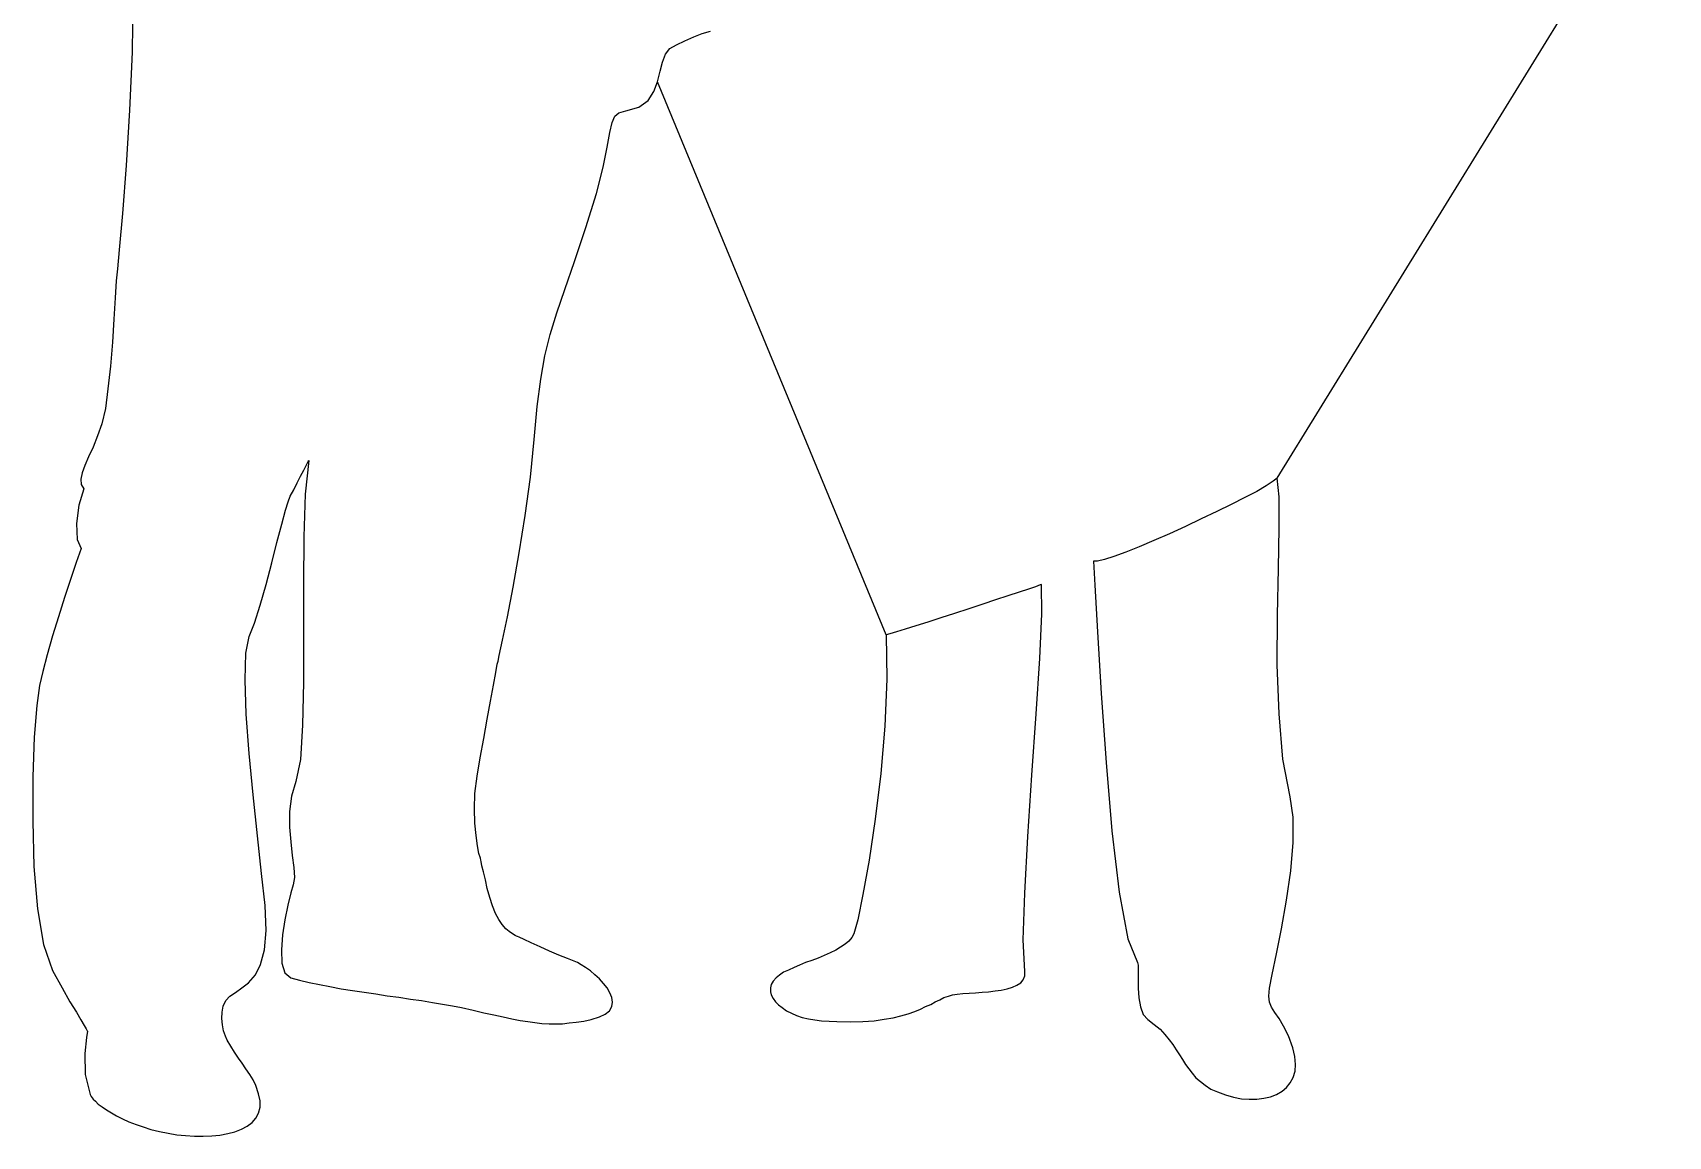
# Model space of a CAD drawing. Extents: x 97132 to 98471, y 20860 to 22669.
# Drawn here: x 97149 to 98450, y 20860 to 21738 of the extents above; entities that cross this region are included whole.
import ezdxf

# ---------------------------------------------------------------- set-up
doc = ezdxf.new("R2010")
doc.units = 0
doc.header["$LTSCALE"] = 1270
doc.header["$MEASUREMENT"] = 0
doc.layers.get('0').update_dxf_attribs({"linetype": 'CONTINUOUS'})

msp = doc.modelspace()

# ---------------------------------------------------------------- linework, layer by layer
at = {"linetype": 'CONTINUOUS'}
for p, q in [((98138.9, 21383.3), (98449.9, 21888.2)), ((97229, 21766.3), (97228.4, 21722.1)), ((97667.8, 21731.3), (97674.9, 21734.3)), ((97674.9, 21734.3), (97681.7, 21737)), ((97681.7, 21737), (97688.3, 21739)), ((97228.4, 21722.1), (97226.3, 21676.2)), ((97650, 21714.4), (97652.4, 21720.7)), ((97652.4, 21720.7), (97655.9, 21725.1)), ((97655.9, 21725.1), (97661.3, 21728.1)), ((97661.3, 21728.1), (97667.8, 21731.3)), ((97648.2, 21707), (97650, 21714.4)), ((97643.2, 21691), (97646.2, 21698.7)), ((97646.2, 21698.7), (97648.2, 21707)), ((97827.9, 21258.8), (97646.2, 21698.7)), ((97631.3, 21678.6), (97638.7, 21683.9)), ((97638.7, 21683.9), (97643.2, 21691)), ((97226.3, 21676.2), (97223.7, 21632)), ((97610, 21666.4), (97612.1, 21671.4)), ((97612.1, 21671.4), (97615.3, 21674.1)), ((97615.3, 21674.1), (97621, 21675.6)), ((97621, 21675.6), (97631.3, 21678.6)), ((97606.1, 21646.8), (97608.2, 21658.4)), ((97608.2, 21658.4), (97610, 21666.4)), ((97602.9, 21630.8), (97606.1, 21646.8)), ((97223.7, 21632), (97220.7, 21593.8)), ((97597.5, 21609.8), (97602.9, 21630.8)), ((97589.2, 21582.8), (97597.5, 21609.8)), ((97220.7, 21593.8), (97218, 21565)), ((97580, 21555.8), (97589.2, 21582.8)), ((97218, 21565), (97216.6, 21549.9)), ((97572.3, 21533.6), (97580, 21555.8)), ((97215.7, 21540.4), (97214.8, 21526.8)), ((97216.6, 21549.9), (97215.7, 21540.4)), ((97214.8, 21526.8), (97213.9, 21509.9)), ((97566.1, 21514.9), (97572.3, 21533.6)), ((97560.8, 21497.7), (97566.1, 21514.9)), ((97213.9, 21509.9), (97212.7, 21491.5)), ((97212.7, 21491.5), (97211.2, 21472.5)), ((97556.6, 21480.8), (97560.8, 21497.7)), ((97553.4, 21462.1), (97556.6, 21480.8)), ((97211.2, 21472.5), (97209.1, 21454.4)), ((97550.4, 21440.5), (97553.4, 21462.1)), ((97209.1, 21454.4), (97207.1, 21438.7)), ((97207.1, 21438.7), (97204.1, 21426.6)), ((97548, 21414.1), (97550.4, 21440.5)), ((97204.1, 21426.6), (97200.8, 21417.1)), ((97197.3, 21408.2), (97193.7, 21400.5)), ((97200.8, 21417.1), (97197.3, 21408.2)), ((97545.1, 21384.2), (97548, 21414.1)), ((97193.7, 21400.5), (97190.8, 21393.6)), ((97368.9, 21397.5), (97366, 21370.8)), ((97366.9, 21393.9), (97368.4, 21396.6)), ((97368.4, 21396.6), (97368.9, 21397.5)), ((97188.7, 21387.7), (97187.5, 21382.7)), ((97187.5, 21382.7), (97187.8, 21378.5)), ((97190.8, 21393.6), (97188.7, 21387.7)), ((97359.5, 21379.7), (97362.1, 21385)), ((97362.1, 21385), (97364.8, 21389.8)), ((97364.8, 21389.8), (97366.9, 21393.9)), ((97540.9, 21353.6), (97545.1, 21384.2)), ((98138.9, 21383.3), (98135.6, 21380.9)), ((98140.4, 21368.7), (98138.9, 21383.3)), ((97189.9, 21375), (97186, 21361.9)), ((97187.8, 21378.5), (97189.9, 21375)), ((97352.4, 21364.6), (97354.1, 21369)), ((97354.1, 21369), (97356.8, 21374.1)), ((97356.8, 21374.1), (97359.5, 21379.7)), ((97366, 21370.8), (97364.8, 21336.7)), ((98122.6, 21372.9), (98113.1, 21368.1)), ((98130, 21377.3), (98122.6, 21372.9)), ((98135.6, 21380.9), (98130, 21377.3)), ((97186, 21361.9), (97184.2, 21347.4)), ((97347.3, 21346.8), (97350.3, 21358.1)), ((97350.3, 21358.1), (97352.4, 21364.6)), ((98090.9, 21356.9), (98078.4, 21351)), ((98102.4, 21362.5), (98090.9, 21356.9)), ((98113.1, 21368.1), (98102.4, 21362.5)), ((98140.4, 21343.8), (98140.4, 21368.7)), ((97184.2, 21347.4), (97184.5, 21334.7)), ((97343.5, 21332.3), (97347.3, 21346.8)), ((97536.2, 21324), (97540.9, 21353.6)), ((98065.9, 21345), (98053.2, 21339.1)), ((98078.4, 21351), (98065.9, 21345)), ((98139.8, 21311.5), (98140.4, 21343.8)), ((97184.5, 21334.7), (97187.8, 21327.5)), ((97339.3, 21316), (97343.5, 21332.3)), ((97364.8, 21336.7), (97364.5, 21298.8)), ((98040.8, 21333.8), (98029.2, 21328.7)), ((98053.2, 21339.1), (98040.8, 21333.8)), ((97187.8, 21327.5), (97183.7, 21316.3)), ((97531.4, 21296.7), (97536.2, 21324)), ((97992.7, 21317.5), (97993.9, 21298.2)), ((97996, 21317.5), (97992.7, 21317.5)), ((98001.6, 21318.6), (97996, 21317.5)), ((98009, 21321), (98001.6, 21318.6)), ((98018.5, 21324.6), (98009, 21321)), ((98029.2, 21328.7), (98018.5, 21324.6)), ((97183.7, 21316.3), (97179.2, 21302.9)), ((97334.9, 21298.8), (97339.3, 21316)), ((98139.2, 21274.5), (98139.8, 21311.5)), ((97179.2, 21302.9), (97174.5, 21288.4)), ((97330.1, 21282.5), (97334.9, 21298.8)), ((97364.5, 21298.8), (97364.5, 21259.3)), ((97526.7, 21273), (97531.4, 21296.7)), ((97933.7, 21292.8), (97924.8, 21289.9)), ((97941.1, 21295.2), (97933.7, 21292.8)), ((97946.8, 21297), (97941.1, 21295.2)), ((97950.3, 21298.5), (97946.8, 21297)), ((97951.5, 21298.8), (97950.3, 21298.5)), ((97951.8, 21275.6), (97951.5, 21298.8)), ((97993.9, 21298.2), (97996, 21261.1)), ((97174.5, 21288.4), (97169.7, 21273)), ((97325.7, 21268.2), (97330.1, 21282.5)), ((97893.7, 21279.5), (97882.4, 21275.9)), ((97904.7, 21283.1), (97893.7, 21279.5)), ((97915, 21286.6), (97904.7, 21283.1)), ((97924.8, 21289.9), (97915, 21286.6)), ((97169.7, 21273), (97165, 21257.9)), ((97321.5, 21257.6), (97325.7, 21268.2)), ((97522.8, 21254.6), (97526.7, 21273)), ((97851.6, 21265.9), (97843, 21263.2)), ((97861.1, 21268.8), (97851.6, 21265.9)), ((97871.5, 21272.4), (97861.1, 21268.8)), ((97882.4, 21275.9), (97871.5, 21272.4)), ((97950, 21240.1), (97951.8, 21275.6)), ((98138.9, 21235), (98139.2, 21274.5)), ((97165, 21257.9), (97160.8, 21243)), ((97318.8, 21244.2), (97321.5, 21257.6)), ((97364.5, 21259.3), (97364.5, 21221.1)), ((97520.2, 21242.4), (97522.8, 21254.6)), ((97830.8, 21259.6), (97827.9, 21258.8)), ((97827.9, 21258.8), (97828.5, 21223.5)), ((97836.2, 21261.1), (97830.8, 21259.6)), ((97843, 21263.2), (97836.2, 21261.1)), ((97996, 21261.1), (97998.9, 21212.2)), ((97160.8, 21243), (97157.3, 21229.7)), ((97318.2, 21222.9), (97318.8, 21244.2)), ((97519.3, 21238), (97520.2, 21242.4)), ((97947.1, 21195.9), (97950, 21240.1)), ((97157.3, 21229.7), (97154.6, 21218.4)), ((97515.7, 21218.7), (97517.5, 21228.8)), ((97517.5, 21228.8), (97518.7, 21235.6)), ((97518.7, 21235.6), (97519.3, 21238)), ((98140.4, 21195.9), (98138.9, 21235)), ((97154.6, 21218.4), (97152.5, 21202.7)), ((97319.1, 21195.6), (97318.2, 21222.9)), ((97364.5, 21221.1), (97363.9, 21187)), ((97513.3, 21206), (97515.7, 21218.7)), ((97828.5, 21223.5), (97827, 21186.1)), ((97152.5, 21202.7), (97150.4, 21177.5)), ((97510.7, 21191.7), (97513.3, 21206)), ((97998.9, 21212.2), (98002.8, 21157.4)), ((97321.5, 21164.5), (97319.1, 21195.6)), ((97363.9, 21187), (97362.1, 21159.7)), ((97508, 21176.3), (97510.7, 21191.7)), ((97943.8, 21147.3), (97947.1, 21195.9)), ((98143.3, 21160), (98140.4, 21195.9)), ((97150.4, 21177.5), (97149.3, 21145.8)), ((97505, 21160.9), (97508, 21176.3)), ((97827, 21186.1), (97823.7, 21148.5)), ((97324.5, 21131.6), (97321.5, 21164.5)), ((97362.1, 21159.7), (97358.6, 21142.2)), ((97502.7, 21146.4), (97505, 21160.9)), ((97823.7, 21148.5), (97819.3, 21112.3)), ((98002.8, 21157.4), (98007.5, 21102.8)), ((98149.3, 21130.1), (98143.3, 21160)), ((97149.3, 21145.8), (97149.3, 21110.5)), ((97358.6, 21142.2), (97355, 21130.4)), ((97500.9, 21132.7), (97502.7, 21146.4)), ((97940.5, 21098.4), (97943.8, 21147.3)), ((97328, 21099), (97324.5, 21131.6)), ((97355, 21130.4), (97353.5, 21118.2)), ((97500.6, 21120.3), (97500.9, 21132.7)), ((98151.6, 21113.8), (98149.3, 21130.1)), ((97149.3, 21110.5), (97150.2, 21074.6)), ((97353.5, 21118.2), (97353.5, 21105.8)), ((97500.9, 21109), (97500.6, 21120.3)), ((97501.8, 21099.2), (97500.9, 21109)), ((97819.3, 21112.3), (97814.5, 21079.7)), ((98151.6, 21093.6), (98151.6, 21113.8)), ((97331.3, 21069), (97328, 21099)), ((97353.5, 21105.8), (97354.4, 21094.2)), ((97503, 21091), (97501.8, 21099.2)), ((97938.2, 21053.3), (97940.5, 21098.4)), ((98007.5, 21102.8), (98013.2, 21054.2)), ((97354.4, 21094.2), (97355.6, 21083.2)), ((97355.6, 21083.2), (97356.8, 21073.8)), ((97504.1, 21085), (97503, 21091)), ((97505.3, 21081.2), (97504.1, 21085)), ((98149.6, 21071.1), (98151.6, 21093.6)), ((97150.2, 21074.6), (97153.1, 21040.8)), ((97356.8, 21073.8), (97357.4, 21065.7)), ((97505.6, 21079.7), (97505.3, 21081.2)), ((97505.9, 21078.5), (97505.6, 21079.7)), ((97506.5, 21075.2), (97505.9, 21078.5)), ((97507.7, 21070.2), (97506.5, 21075.2)), ((97509.2, 21064), (97507.7, 21070.2)), ((97814.5, 21079.7), (97809.5, 21052.4)), ((98146.3, 21047.7), (98149.6, 21071.1)), ((97334, 21043.5), (97331.3, 21069)), ((97356.5, 21060.1), (97354.4, 21053.6)), ((97357.4, 21065.7), (97356.5, 21060.1)), ((97510.7, 21057.1), (97509.2, 21064)), ((97512.7, 21050), (97510.7, 21057.1)), ((97354.4, 21053.6), (97352.1, 21043.8)), ((97514.8, 21043.2), (97512.7, 21050)), ((97809.5, 21052.4), (97805.3, 21032.2)), ((97937, 21016.2), (97938.2, 21053.3)), ((98013.2, 21054.2), (98020, 21017.1)), ((98142.4, 21025.1), (98146.3, 21047.7)), ((97153.1, 21040.8), (97157.9, 21012.4)), ((97334.9, 21023.6), (97334, 21043.5)), ((97349.7, 21032.2), (97347.9, 21020.1)), ((97352.1, 21043.8), (97349.7, 21032.2)), ((97517.2, 21037.3), (97514.8, 21043.2)), ((97519.9, 21032.5), (97517.2, 21037.3)), ((97522.5, 21028.4), (97519.9, 21032.5)), ((97805.3, 21032.2), (97802.1, 21021)), ((97333.7, 21008.2), (97334.9, 21023.6)), ((97347.9, 21020.1), (97347, 21008.2)), ((97525.5, 21025.1), (97522.5, 21028.4)), ((97528.2, 21022.8), (97525.5, 21025.1)), ((97530.8, 21021), (97528.2, 21022.8)), ((97532.9, 21019.8), (97530.8, 21021)), ((97534.1, 21019.2), (97532.9, 21019.8)), ((97534.7, 21018.9), (97534.1, 21019.2)), ((97536.2, 21018.3), (97534.7, 21018.9)), ((97540, 21016.5), (97536.2, 21018.3)), ((97800.6, 21018), (97798.2, 21015.3)), ((97802.1, 21021), (97800.6, 21018)), ((98138.3, 21005), (98142.4, 21025.1)), ((97157.9, 21012.4), (97165, 20991.9)), ((97330.4, 20996.7), (97333.7, 21008.2)), ((97347, 21008.2), (97347.3, 20997.6)), ((97545.7, 21013.9), (97540, 21016.5)), ((97552.8, 21010.6), (97545.7, 21013.9)), ((97560.2, 21007.3), (97552.8, 21010.6)), ((97567.6, 21004.1), (97560.2, 21007.3)), ((97783.4, 21005.9), (97778.7, 21003.8)), ((97787.9, 21007.9), (97783.4, 21005.9)), ((97791.7, 21010.3), (97787.9, 21007.9)), ((97795.3, 21012.7), (97791.7, 21010.3)), ((97798.2, 21015.3), (97795.3, 21012.7)), ((97938.2, 20991), (97937, 21016.2)), ((98020, 21017.1), (98027.7, 20998.1)), ((98135, 20988.7), (98138.3, 21005)), ((97165, 20991.9), (97172.7, 20978)), ((97326.3, 20988.4), (97330.4, 20996.7)), ((97347.3, 20997.6), (97349.7, 20989.9)), ((97574.4, 21001.4), (97567.6, 21004.1)), ((97579.7, 20999.3), (97574.4, 21001.4)), ((97582.4, 20998.1), (97579.7, 20999.3)), ((97585.4, 20996.4), (97582.4, 20998.1)), ((97588.9, 20994.3), (97585.4, 20996.4)), ((97592.8, 20991.6), (97588.9, 20994.3)), ((97750.2, 20992.2), (97746.4, 20990.4)), ((97754.7, 20994.3), (97750.2, 20992.2)), ((97759.1, 20996.1), (97754.7, 20994.3)), ((97763.9, 20998.1), (97759.1, 20996.1)), ((97768.9, 20999.9), (97763.9, 20998.1)), ((97773.9, 21001.7), (97768.9, 20999.9)), ((97778.7, 21003.8), (97773.9, 21001.7)), ((98027.7, 20998.1), (98028.3, 20996.1)), ((98028.3, 20996.1), (98028.3, 20991.3)), ((97315.6, 20978), (97320.9, 20982.1)), ((97320.9, 20982.1), (97326.3, 20988.4)), ((97349.7, 20989.9), (97354.4, 20986)), ((97354.4, 20986), (97361.5, 20984.2)), ((97361.5, 20984.2), (97369.2, 20982.4)), ((97369.2, 20982.4), (97377.3, 20980.7)), ((97377.3, 20980.7), (97385.5, 20979.2)), ((97385.5, 20979.2), (97394.5, 20977.4)), ((97596.3, 20988.4), (97592.8, 20991.6)), ((97599.9, 20985.1), (97596.3, 20988.4)), ((97603.2, 20981.5), (97599.9, 20985.1)), ((97606.1, 20978), (97603.2, 20981.5)), ((97736.6, 20980.7), (97736, 20978)), ((97738.1, 20983.3), (97736.6, 20980.7)), ((97740.4, 20986), (97738.1, 20983.3)), ((97743.1, 20988.1), (97740.4, 20986)), ((97746.4, 20990.4), (97743.1, 20988.1)), ((97928.4, 20978.6), (97931.9, 20980.1)), ((97931.9, 20980.1), (97934.9, 20982.1)), ((97934.9, 20982.1), (97937, 20984.5)), ((97937, 20984.5), (97938.2, 20987.5)), ((97938.2, 20987.5), (97938.2, 20991)), ((98028.3, 20991.3), (98028.3, 20985.1)), ((98028.3, 20985.1), (98028.3, 20977.7)), ((98132.7, 20977.7), (98135, 20988.7)), ((97172.7, 20978), (97178.9, 20967)), ((97178.9, 20967), (97184, 20958.7)), ((97300.8, 20963.5), (97302.8, 20967.9)), ((97302.8, 20967.9), (97306.1, 20971.5)), ((97306.1, 20971.5), (97310.5, 20974.4)), ((97310.5, 20974.4), (97315.6, 20978)), ((97394.5, 20977.4), (97403.6, 20975.9)), ((97403.6, 20975.9), (97412.8, 20974.7)), ((97412.8, 20974.7), (97422, 20973.2)), ((97422, 20973.2), (97431.2, 20971.8)), ((97431.2, 20971.8), (97440.4, 20970.6)), ((97440.4, 20970.6), (97449.6, 20969.1)), ((97449.6, 20969.1), (97458.5, 20967.9)), ((97458.5, 20967.9), (97467.1, 20966.4)), ((97467.1, 20966.4), (97475.1, 20965.2)), ((97608.2, 20974.1), (97606.1, 20978)), ((97609.7, 20970.3), (97608.2, 20974.1)), ((97610.3, 20966.7), (97609.7, 20970.3)), ((97609.7, 20963.2), (97610.3, 20966.7)), ((97736, 20978), (97736, 20975)), ((97736, 20975), (97736.6, 20972.4)), ((97736.6, 20972.4), (97738.1, 20969.7)), ((97738.1, 20969.7), (97739.8, 20967)), ((97739.8, 20967), (97742.2, 20964.6)), ((97863.5, 20964.9), (97867, 20967)), ((97867, 20967), (97870.6, 20968.5)), ((97870.6, 20968.5), (97873.8, 20970.3)), ((97873.8, 20970.3), (97877.4, 20971.5)), ((97877.4, 20971.5), (97880.7, 20972.4)), ((97880.7, 20972.4), (97884.5, 20972.9)), ((97884.5, 20972.9), (97889, 20973.5)), ((97889, 20973.5), (97894, 20973.8)), ((97894, 20973.8), (97899, 20974.1)), ((97899, 20974.1), (97904.4, 20974.7)), ((97904.4, 20974.7), (97909.4, 20975)), ((97909.4, 20975), (97914.7, 20975.6)), ((97914.7, 20975.6), (97919.5, 20976.2)), ((97919.5, 20976.2), (97924.2, 20977.4)), ((97924.2, 20977.4), (97928.4, 20978.6)), ((98028.3, 20977.7), (98028.9, 20970)), ((98028.9, 20970), (98030.1, 20962.9)), ((98132.1, 20971.5), (98132.7, 20977.7)), ((98132.7, 20966.7), (98132.1, 20971.5)), ((98134.4, 20962.6), (98132.7, 20966.7)), ((97184, 20958.7), (97187.5, 20952.5)), ((97299.6, 20953.7), (97299.9, 20958.7)), ((97300.2, 20948.6), (97299.6, 20953.7)), ((97299.9, 20958.7), (97300.8, 20963.5)), ((97475.1, 20965.2), (97483.1, 20963.8)), ((97483.1, 20963.8), (97490.2, 20962.3)), ((97490.2, 20962.3), (97499.4, 20960.2)), ((97499.4, 20960.2), (97508, 20958.1)), ((97508, 20958.1), (97516, 20956.6)), ((97516, 20956.6), (97523.4, 20954.9)), ((97523.4, 20954.9), (97530.2, 20953.4)), ((97530.2, 20953.4), (97536.8, 20952.2)), ((97593.4, 20952.8), (97599.9, 20954.9)), ((97599.9, 20954.9), (97604.6, 20957.2)), ((97604.6, 20957.2), (97607.9, 20959.9)), ((97607.9, 20959.9), (97609.7, 20963.2)), ((97742.2, 20964.6), (97745.2, 20962.3)), ((97745.2, 20962.3), (97748.7, 20959.9)), ((97748.7, 20959.9), (97752.6, 20957.8)), ((97752.6, 20957.8), (97756.7, 20956)), ((97756.7, 20956), (97761.2, 20954.6)), ((97761.2, 20954.6), (97766.2, 20953.4)), ((97766.2, 20953.4), (97771.3, 20952.5)), ((97818.4, 20951.9), (97826.4, 20953.1)), ((97826.4, 20953.1), (97833.5, 20954.3)), ((97833.5, 20954.3), (97839.7, 20955.8)), ((97839.7, 20955.8), (97845.4, 20957.5)), ((97845.4, 20957.5), (97850.7, 20959.3)), ((97850.7, 20959.3), (97855.2, 20961.1)), ((97855.2, 20961.1), (97859.3, 20963.2)), ((97859.3, 20963.2), (97863.5, 20964.9)), ((98030.1, 20962.9), (98032.4, 20956.9)), ((98032.4, 20956.9), (98036, 20952.8)), ((98137.1, 20958.4), (98134.4, 20962.6)), ((98140.4, 20953.7), (98137.1, 20958.4)), ((98143.9, 20947.7), (98140.4, 20953.7)), ((97187.5, 20952.5), (97190.2, 20948)), ((97190.2, 20948), (97191.7, 20945.4)), ((97191.7, 20945.4), (97192.6, 20943.9)), ((97192.8, 20943.6), (97192, 20938.6)), ((97192.6, 20943.9), (97192.8, 20943.6)), ((97301.1, 20943.9), (97300.2, 20948.6)), ((97302.5, 20939.7), (97301.1, 20943.9)), ((97536.8, 20952.2), (97543, 20951.3)), ((97543, 20951.3), (97548.6, 20950.4)), ((97548.6, 20950.4), (97554.2, 20949.8)), ((97554.2, 20949.8), (97559.9, 20949.5)), ((97559.9, 20949.5), (97565.2, 20949.5)), ((97565.2, 20949.5), (97570.5, 20949.5)), ((97570.5, 20949.5), (97575.9, 20950.1)), ((97575.9, 20950.1), (97581.5, 20950.7)), ((97581.5, 20950.7), (97587.5, 20951.6)), ((97587.5, 20951.6), (97593.4, 20952.8)), ((97771.3, 20952.5), (97776.6, 20951.9)), ((97776.6, 20951.9), (97788.8, 20951.3)), ((97788.8, 20951.3), (97799.7, 20951)), ((97799.7, 20951), (97809.5, 20951.3)), ((97809.5, 20951.3), (97818.4, 20951.9)), ((98036, 20952.8), (98041, 20948.9)), ((98041, 20948.9), (98045.8, 20945.1)), ((98045.8, 20945.1), (98049.6, 20940.9)), ((98049.6, 20940.9), (98052.9, 20936.8)), ((98147.8, 20940), (98143.9, 20947.7)), ((98151.3, 20930.3), (98147.8, 20940)), ((97192, 20938.6), (97190.8, 20925.8)), ((97304, 20936.5), (97302.5, 20939.7)), ((97306.7, 20931.7), (97304, 20936.5)), ((97309.7, 20927), (97306.7, 20931.7)), ((97312.9, 20922.2), (97309.7, 20927)), ((98052.9, 20936.8), (98055.9, 20932.9)), ((98055.9, 20932.9), (98058.5, 20928.8)), ((98058.5, 20928.8), (98061.2, 20924.9)), ((98152.8, 20923.4), (98151.3, 20930.3)), ((97190.8, 20925.8), (97191.1, 20909.2)), ((97315.9, 20918.1), (97312.9, 20922.2)), ((97318.8, 20913.6), (97315.9, 20918.1)), ((98061.2, 20924.9), (98063.6, 20921.1)), ((98063.6, 20921.1), (98065.9, 20917.2)), ((98065.9, 20917.2), (98068.6, 20913.6)), ((98153.4, 20917.2), (98152.8, 20923.4)), ((98153.1, 20911.9), (98153.4, 20917.2)), ((97191.1, 20909.2), (97194.9, 20893.2)), ((97321.8, 20909.2), (97318.8, 20913.6)), ((97324.5, 20904.8), (97321.8, 20909.2)), ((97326.6, 20900.3), (97324.5, 20904.8)), ((98068.6, 20913.6), (98071.3, 20910.1)), ((98071.3, 20910.1), (98074.3, 20906.5)), ((98074.3, 20906.5), (98077.8, 20903.6)), ((98077.8, 20903.6), (98081.7, 20900.6)), ((98146.3, 20898.8), (98149.3, 20902.4)), ((98149.3, 20902.4), (98151.6, 20906.8)), ((98151.6, 20906.8), (98153.1, 20911.9)), ((97194.9, 20893.2), (97195.8, 20891.7)), ((97195.8, 20891.7), (97197.3, 20889.6)), ((97197.3, 20889.6), (97199.1, 20887.9)), ((97199.1, 20887.9), (97201.4, 20885.5)), ((97328.9, 20893.8), (97326.6, 20900.3)), ((97330.1, 20888.2), (97328.9, 20893.8)), ((97330.1, 20883.1), (97330.1, 20888.2)), ((98081.7, 20900.6), (98086.1, 20897.6)), ((98086.1, 20897.6), (98091.4, 20895.3)), ((98091.4, 20895.3), (98097.7, 20892.9)), ((98097.7, 20892.9), (98104.2, 20891.1)), ((98104.2, 20891.1), (98110.4, 20889.9)), ((98110.4, 20889.9), (98116.6, 20889.6)), ((98116.6, 20889.6), (98122.6, 20889.6)), ((98122.6, 20889.6), (98128.2, 20890.2)), ((98128.2, 20890.2), (98133.5, 20891.4)), ((98133.5, 20891.4), (98138.3, 20893.2)), ((98138.3, 20893.2), (98142.7, 20895.9)), ((98142.7, 20895.9), (98146.3, 20898.8)), ((97201.4, 20885.5), (97204.4, 20883.4)), ((97204.4, 20883.4), (97208, 20881)), ((97208, 20881), (97211.8, 20878.7)), ((97211.8, 20878.7), (97216, 20876.3)), ((97216, 20876.3), (97220.7, 20873.9)), ((97326.8, 20874.5), (97328.9, 20878.4)), ((97328.9, 20878.4), (97330.1, 20883.1)), ((97220.7, 20873.9), (97225.7, 20871.6)), ((97225.7, 20871.6), (97231.4, 20869.5)), ((97231.4, 20869.5), (97237, 20867.4)), ((97237, 20867.4), (97243.2, 20865.3)), ((97243.2, 20865.3), (97250.1, 20863.8)), ((97250.1, 20863.8), (97256.9, 20862.4)), ((97256.9, 20862.4), (97264, 20861.2)), ((97298.1, 20860.9), (97304.3, 20862.1)), ((97304.3, 20862.1), (97310, 20863.5)), ((97310, 20863.5), (97315.3, 20865.6)), ((97315.3, 20865.6), (97319.7, 20868)), ((97319.7, 20868), (97323.9, 20871)), ((97323.9, 20871), (97326.8, 20874.5)), ((97264, 20861.2), (97270.8, 20860.6)), ((97270.8, 20860.6), (97277.9, 20860)), ((97277.9, 20860), (97284.8, 20860)), ((97284.8, 20860), (97291.6, 20860.3)), ((97291.6, 20860.3), (97298.1, 20860.9))]:
    msp.add_line(p, q, dxfattribs=at)

doc.saveas('drawing.dxf')
